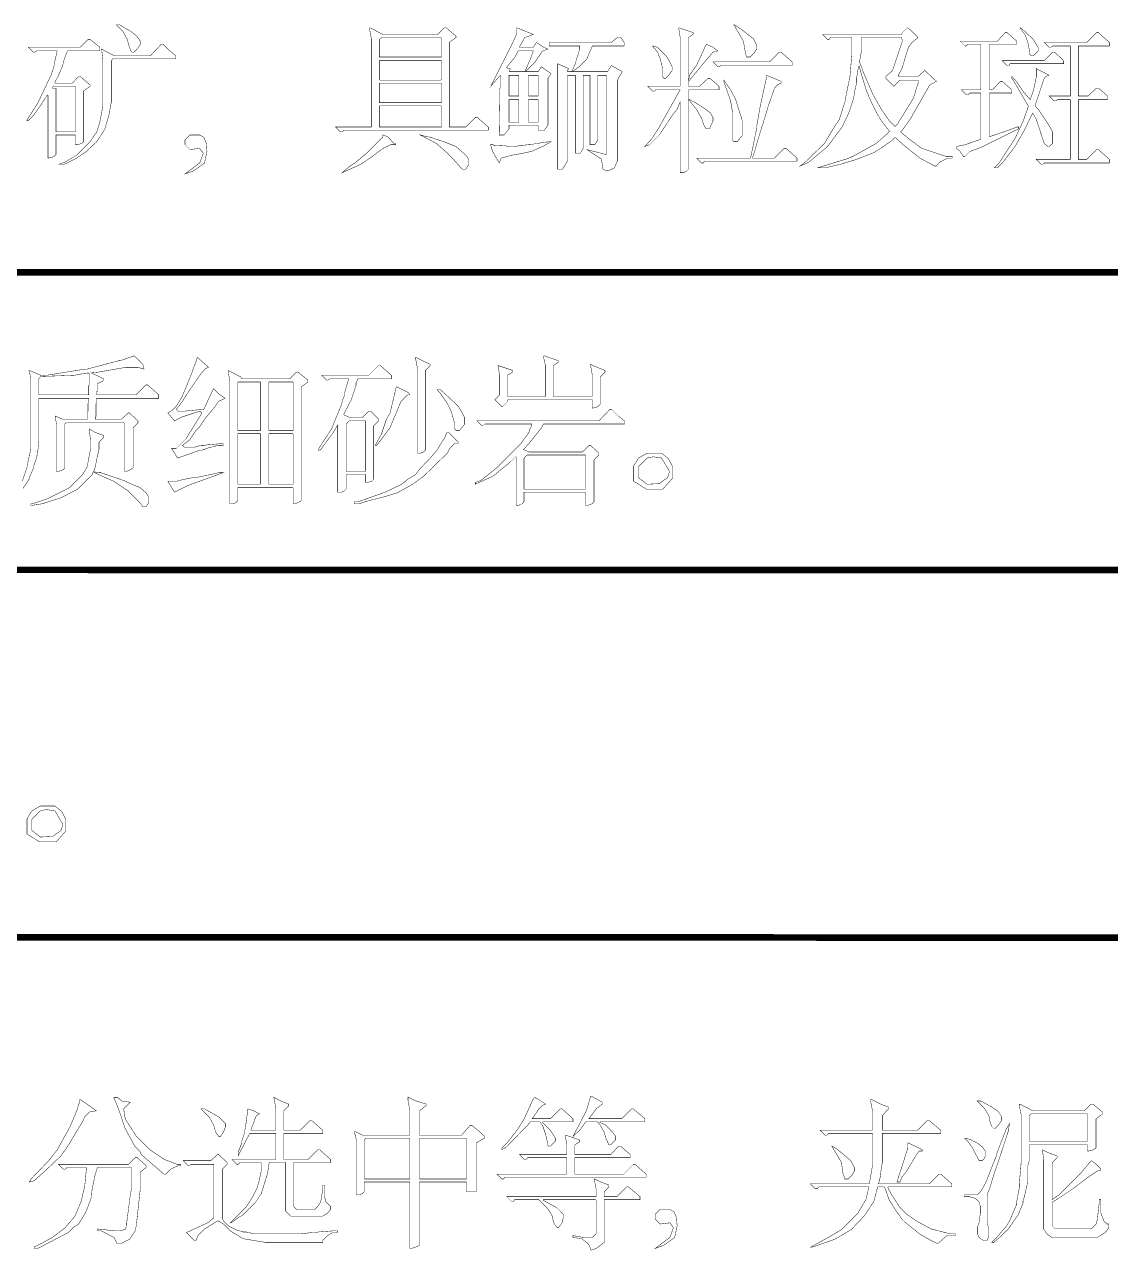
# Model space of a CAD drawing. Extents: x 94 to 452, y -72 to 1042.
# Drawn here: x 269.59 to 294.07, y 514.84 to 542.47 of the extents above; entities that cross this region are included whole.
import ezdxf

# ---------------------------------------------------------------- set-up
doc = ezdxf.new("R2010")
doc.units = 0
doc.header["$MEASUREMENT"] = 0
doc.layers.add('TREE_LAYER', color=7, linetype='Continuous')

msp = doc.modelspace()

# ---------------------------------------------------------------- linework, layer by layer
at = {"layer": 'TREE_LAYER'}
for points, const_width, elevation in [([(271.726063, 542.464282), (271.657435, 542.464282), (271.808416, 542.313301), (271.904494, 542.13487), (271.94567, 541.98389), (271.986847, 541.874086), (272.014298, 541.846635), (272.055474, 541.846635), (272.137827, 541.928988), (272.206455, 542.025066), (272.192729, 542.107419), (272.110376, 542.217223), (271.986847, 542.313301), (271.726063, 542.464282), (271.726063, 542.464282)], 0.01, 33), ([(285.588808, 542.464282), (285.575082, 542.464282), (285.588808, 542.450556), (285.79469, 542.093693), (285.835867, 541.86036), (285.863318, 541.736831), (285.877043, 541.736831), (285.94567, 541.736831), (286.028023, 541.819184), (286.096651, 541.915262), (286.096651, 541.997615), (286.028023, 542.13487), (286.000572, 542.162321), (285.808416, 542.313301), (285.657435, 542.423105), (285.588808, 542.464282), (285.588808, 542.464282)], 0.01, 33), ([(271.067239, 542.13487), (271.026063, 542.13487), (270.847631, 541.956439), (269.680965, 541.956439), (269.790768, 541.846635), (269.818219, 541.846635), (269.859396, 541.874086), (270.326063, 541.874086), (270.326063, 541.874086), (270.257435, 541.572125), (270.257435, 541.544674), (270.188808, 541.325066), (270.12018, 541.187811), (269.886847, 540.693693), (269.639788, 540.30938), (269.639788, 540.30938), (269.680965, 540.30938), (269.790768, 540.419184), (269.955474, 540.652517), (270.106455, 540.88585), (270.12018, 540.872125), (270.12018, 539.458399), (270.202533, 539.472125), (270.257435, 539.499576), (270.298612, 539.540752), (270.298612, 539.966242), (270.298612, 539.979968), (270.737827, 539.979968), (270.737827, 539.966242), (270.737827, 539.76036), (270.779004, 539.76036), (270.875082, 539.787811), (270.916259, 539.828988), (270.916259, 540.968203), (271.053514, 541.064282), (271.067239, 541.078007), (271.067239, 541.105458), (270.847631, 541.297615), (270.806455, 541.297615), (270.6692, 541.146635), (270.284886, 541.146635), (270.271161, 541.16036), (270.298612, 541.215262), (270.339788, 541.28389), (270.449592, 541.544674), (270.490768, 541.70938), (270.559396, 541.874086), (271.286847, 541.874086), (271.286847, 541.956439), (271.067239, 542.13487), (271.067239, 542.13487)], 0.01, 33), ([(277.380965, 542.395654), (277.367239, 542.395654), (277.367239, 542.368203), (277.408416, 542.148595), (277.408416, 540.158399), (277.408416, 540.158399), (276.598612, 540.158399), (276.708416, 540.048595), (276.749592, 540.048595), (276.790768, 540.089772), (280.04371, 540.089772), (280.04371, 540.158399), (279.796651, 540.378007), (279.755474, 540.378007), (279.535867, 540.158399), (279.165278, 540.158399), (279.165278, 540.158399), (279.165278, 542.066242), (279.316259, 542.176046), (279.316259, 542.203497), (279.288808, 542.230948), (279.096651, 542.395654), (279.055474, 542.395654), (278.904494, 542.244674), (277.6692, 542.244674), (277.380965, 542.395654), (277.380965, 542.395654)], 0.01, 33), ([(277.628023, 542.162321), (277.628023, 542.176046), (278.973121, 542.176046), (278.986847, 542.162321), (278.986847, 541.736831), (278.973121, 541.736831), (277.600572, 541.736831), (277.586847, 541.736831), (277.586847, 542.13487), (277.628023, 542.162321), (277.628023, 542.162321)], 0.01, 33), ([(280.688808, 542.395654), (280.688808, 542.395654), (280.688808, 542.272125), (280.592729, 542.052517), (280.098612, 541.078007), (280.098612, 541.078007), (280.318219, 541.325066), (280.318219, 541.325066), (280.318219, 541.228988), (280.318219, 541.228988), (280.318219, 541.036831), (280.304494, 541.036831), (280.304494, 540.844674), (280.304494, 540.844674), (280.290768, 539.979968), (280.400572, 539.979968), (280.510376, 540.117223), (280.510376, 540.18585), (280.510376, 540.199576), (281.155474, 540.199576), (281.1692, 540.18585), (281.1692, 540.089772), (281.306455, 540.089772), (281.388808, 540.199576), (281.388808, 541.256439), (281.457435, 541.366242), (281.237827, 541.517223), (281.1692, 541.407419), (280.880965, 541.407419), (280.880965, 541.407419), (281.100572, 541.627027), (281.265278, 541.874086), (281.388808, 541.915262), (281.292729, 541.956439), (281.128023, 542.066242), (281.059396, 541.956439), (280.757435, 541.956439), (280.74371, 541.956439), (280.771161, 542.011341), (280.867239, 542.176046), (281.059396, 542.244674), (280.688808, 542.395654), (280.688808, 542.395654)], 0.01, 33), ([(283.035867, 542.176046), (282.953514, 542.176046), (282.816259, 542.066242), (281.416259, 542.066242), (281.416259, 541.98389), (282.102533, 541.98389), (282.102533, 541.98389), (282.102533, 541.901537), (282.075082, 541.832909), (282.075082, 541.805458), (282.033906, 541.695654), (282.006455, 541.58585), (281.924102, 541.407419), (281.828023, 541.407419), (281.828023, 541.407419), (281.828023, 541.43487), (281.855474, 541.476046), (281.608416, 541.58585), (281.608416, 539.211341), (281.718219, 539.211341), (281.828023, 539.389772), (281.828023, 541.325066), (281.828023, 541.325066), (282.006455, 541.325066), (282.006455, 541.325066), (282.006455, 539.568203), (282.116259, 539.568203), (282.184886, 539.678007), (282.184886, 541.325066), (282.198612, 541.325066), (282.335867, 541.325066), (282.335867, 541.325066), (282.335867, 539.76036), (282.44567, 539.76036), (282.514298, 539.870164), (282.514298, 541.325066), (282.528023, 541.325066), (282.692729, 541.325066), (282.706455, 541.325066), (282.706455, 539.540752), (282.692729, 539.540752), (282.267239, 539.650556), (282.596651, 539.430948), (282.624102, 539.225066), (282.624102, 539.211341), (282.637827, 539.197615), (282.747631, 539.170164), (282.884886, 539.238791), (282.953514, 539.389772), (282.953514, 541.215262), (283.063318, 541.407419), (282.816259, 541.544674), (282.733906, 541.407419), (281.951553, 541.407419), (281.937827, 541.407419), (282.075082, 541.503497), (282.267239, 541.695654), (282.390768, 541.98389), (283.104494, 541.98389), (283.104494, 542.066242), (283.035867, 542.176046), (283.035867, 542.176046)], 0.01, 33), ([(284.339788, 542.395654), (284.339788, 542.395654), (284.339788, 542.368203), (284.367239, 542.189772), (284.367239, 541.078007), (284.367239, 541.078007), (283.639788, 541.078007), (283.749592, 540.968203), (283.790768, 540.968203), (283.818219, 540.995654), (284.367239, 540.995654), (284.367239, 540.995654), (283.859396, 540.089772), (283.708416, 539.870164), (283.571161, 539.719184), (283.680965, 539.76036), (283.900572, 539.979968), (284.188808, 540.419184), (284.298612, 540.556439), (284.367239, 540.721144), (284.367239, 540.721144), (284.367239, 539.128988), (284.449592, 539.128988), (284.518219, 539.170164), (284.559396, 539.211341), (284.559396, 540.776046), (284.559396, 540.776046), (284.573121, 540.762321), (284.737827, 540.556439), (284.847631, 540.364282), (284.916259, 540.172125), (284.957435, 540.117223), (285.026063, 540.117223), (285.108416, 540.295654), (285.108416, 540.378007), (285.067239, 540.446635), (285.053514, 540.474086), (284.888808, 540.597615), (284.710376, 540.707419), (284.559396, 540.789772), (284.559396, 540.995654), (284.559396, 540.995654), (285.24567, 540.995654), (285.24567, 541.078007), (285.039788, 541.256439), (284.998612, 541.256439), (284.806455, 541.078007), (284.559396, 541.078007), (284.559396, 541.078007), (284.559396, 541.187811), (284.888808, 541.58585), (285.108416, 541.846635), (285.218219, 541.874086), (285.108416, 541.956439), (284.957435, 542.025066), (284.737827, 541.544674), (284.586847, 541.338791), (284.559396, 541.215262), (284.559396, 541.215262), (284.559396, 542.176046), (284.655474, 542.244674), (284.6692, 542.28585), (284.339788, 542.395654), (284.339788, 542.395654)], 0.01, 33), ([(289.486847, 542.395654), (289.377043, 542.28585), (289.363318, 542.244674), (287.579004, 542.244674), (287.688808, 542.13487), (287.729984, 542.13487), (287.757435, 542.176046), (288.237827, 542.176046), (288.237827, 542.162321), (288.237827, 541.778007), (288.196651, 541.297615), (288.086847, 540.762321), (288.086847, 540.73487), (287.949592, 540.30938), (287.867239, 540.199576), (287.62018, 539.787811), (287.167239, 539.348595), (287.071161, 539.279968), (287.235867, 539.348595), (287.263318, 539.362321), (287.675082, 539.705458), (287.702533, 539.732909), (288.018219, 540.158399), (288.1692, 540.474086), (288.279004, 540.803497), (288.306455, 540.981929), (288.347631, 541.16036), (288.347631, 541.270164), (288.388808, 541.517223), (288.402533, 541.530948), (288.457435, 541.338791), (288.567239, 540.981929), (288.677043, 540.721144), (288.800572, 540.474086), (288.896651, 540.30938), (289.088808, 540.062321), (289.02018, 539.993693), (288.786847, 539.787811), (288.292729, 539.513301), (288.100572, 539.430948), (288.04567, 539.417223), (287.510376, 539.252517), (287.4692, 539.238791), (287.633906, 539.238791), (287.990768, 539.321144), (288.347631, 539.430948), (288.731945, 539.581929), (288.910376, 539.691733), (289.14371, 539.856439), (289.212337, 539.925066), (289.44567, 539.719184), (289.775082, 539.458399), (290.104494, 539.279968), (290.14567, 539.279968), (290.214298, 539.362321), (290.392729, 539.458399), (290.502533, 539.458399), (290.502533, 539.499576), (290.351553, 539.499576), (289.816259, 539.678007), (289.555474, 539.870164), (289.335867, 540.048595), (289.377043, 540.089772), (289.555474, 540.336831), (289.99469, 541.105458), (290.14567, 541.187811), (289.884886, 541.43487), (289.733906, 541.297615), (289.308416, 541.297615), (289.29469, 541.297615), (289.29469, 541.338791), (289.377043, 541.503497), (289.514298, 541.956439), (289.596651, 542.066242), (289.733906, 542.176046), (289.555474, 542.354478), (289.486847, 542.395654), (289.486847, 542.395654)], 0.01, 33), ([(288.457435, 542.162321), (288.457435, 542.176046), (289.363318, 542.176046), (289.377043, 542.093693), (289.157435, 541.43487), (289.006455, 541.297615), (289.006455, 541.256439), (289.184886, 541.078007), (289.29469, 541.187811), (289.308416, 541.215262), (289.733906, 541.215262), (289.733906, 541.215262), (289.733906, 541.146635), (289.624102, 540.803497), (289.404494, 540.446635), (289.267239, 540.227027), (289.212337, 540.172125), (289.075082, 540.30938), (288.896651, 540.570164), (288.704494, 540.913301), (288.498612, 541.393693), (288.416259, 541.613301), (288.416259, 541.654478), (288.457435, 541.887811), (288.457435, 542.162321), (288.457435, 542.162321)], 0.01, 33), ([(291.737827, 542.28585), (291.696651, 542.28585), (291.518219, 542.093693), (290.680965, 542.093693), (290.790768, 541.98389), (290.818219, 541.98389), (290.859396, 542.025066), (291.147631, 542.025066), (291.147631, 542.025066), (291.147631, 541.00938), (291.147631, 540.995654), (290.708416, 540.995654), (290.818219, 540.88585), (290.859396, 540.88585), (290.900572, 540.927027), (291.147631, 540.927027), (291.147631, 540.927027), (291.147631, 539.88389), (290.790768, 539.76036), (290.598612, 539.719184), (290.598612, 539.678007), (290.680965, 539.60938), (290.749592, 539.499576), (290.790768, 539.499576), (290.900572, 539.60938), (291.133906, 539.691733), (291.998612, 540.117223), (291.998612, 540.158399), (291.957435, 540.158399), (291.779004, 540.089772), (291.339788, 539.938791), (291.339788, 539.938791), (291.339788, 540.927027), (291.339788, 540.927027), (291.847631, 540.927027), (291.847631, 540.995654), (291.628023, 541.187811), (291.586847, 541.187811), (291.408416, 540.995654), (291.339788, 541.00938), (291.339788, 542.025066), (291.339788, 542.025066), (291.957435, 542.025066), (291.957435, 542.093693), (291.737827, 542.28585), (291.737827, 542.28585)], 0.01, 33), ([(292.039788, 542.395654), (292.026063, 542.395654), (292.149592, 542.230948), (292.218219, 542.025066), (292.24567, 541.846635), (292.24567, 541.805458), (292.286847, 541.764282), (292.328023, 541.764282), (292.437827, 541.874086), (292.437827, 541.956439), (292.328023, 542.13487), (292.09469, 542.354478), (292.039788, 542.395654), (292.039788, 542.395654)], 0.01, 33), ([(293.796651, 542.28585), (293.755474, 542.28585), (293.535867, 542.066242), (292.575082, 542.066242), (292.684886, 541.956439), (292.726063, 541.956439), (292.767239, 541.98389), (293.165278, 541.98389), (293.165278, 541.98389), (293.165278, 540.858399), (293.165278, 540.858399), (292.684886, 540.858399), (292.79469, 540.748595), (292.835867, 540.748595), (292.877043, 540.776046), (293.165278, 540.776046), (293.165278, 540.776046), (293.165278, 539.430948), (293.165278, 539.430948), (292.396651, 539.430948), (292.506455, 539.321144), (292.547631, 539.321144), (292.575082, 539.348595), (294.04371, 539.348595), (294.04371, 539.430948), (293.796651, 539.650556), (293.755474, 539.650556), (293.535867, 539.430948), (293.357435, 539.430948), (293.34371, 539.430948), (293.34371, 540.776046), (293.357435, 540.776046), (294.002533, 540.776046), (294.002533, 540.858399), (293.796651, 541.036831), (293.755474, 541.036831), (293.563318, 540.858399), (293.357435, 540.858399), (293.34371, 540.858399), (293.34371, 541.98389), (293.357435, 541.98389), (294.04371, 541.98389), (294.04371, 542.066242), (293.796651, 542.28585), (293.796651, 542.28585)], 0.01, 33), ([(272.714298, 542.025066), (272.673121, 542.025066), (272.426063, 541.764282), (271.616259, 541.764282), (271.328023, 541.915262), (271.355474, 541.668203), (271.355474, 540.625066), (271.300572, 540.350556), (271.286847, 540.268203), (271.218219, 540.048595), (271.067239, 539.828988), (270.765278, 539.527027), (270.490768, 539.362321), (270.367239, 539.321144), (270.490768, 539.321144), (270.765278, 539.458399), (270.984886, 539.60938), (271.218219, 539.828988), (271.396651, 540.103497), (271.506455, 540.474086), (271.52018, 540.597615), (271.547631, 540.721144), (271.547631, 541.654478), (271.575082, 541.695654), (273.002533, 541.695654), (273.002533, 541.764282), (272.865278, 541.874086), (272.714298, 542.025066), (272.714298, 542.025066)], 0.01, 33), ([(280.716259, 541.874086), (280.716259, 541.874086), (281.04567, 541.874086), (281.059396, 541.874086), (280.977043, 541.654478), (280.880965, 541.43487), (280.867239, 541.407419), (280.524102, 541.407419), (280.524102, 541.407419), (280.537827, 541.476046), (280.4692, 541.489772), (280.455474, 541.503497), (280.647631, 541.736831), (280.716259, 541.874086), (280.716259, 541.874086)], 0.01, 33), ([(283.763318, 541.98389), (283.749592, 541.98389), (283.859396, 541.846635), (283.928023, 541.668203), (283.9692, 541.489772), (283.9692, 541.297615), (284.010376, 541.256439), (284.037827, 541.256439), (284.12018, 541.338791), (284.188808, 541.43487), (284.188808, 541.517223), (284.12018, 541.654478), (284.051553, 541.764282), (283.859396, 541.956439), (283.763318, 541.98389), (283.763318, 541.98389)], 0.01, 33), ([(277.586847, 541.654478), (277.600572, 541.654478), (278.973121, 541.654478), (278.986847, 541.654478), (278.986847, 541.228988), (278.973121, 541.215262), (277.600572, 541.215262), (277.586847, 541.228988), (277.586847, 541.654478), (277.586847, 541.654478)], 0.01, 33), ([(286.64567, 541.846635), (286.604494, 541.846635), (286.384886, 541.627027), (285.108416, 541.627027), (285.218219, 541.517223), (285.24567, 541.517223), (285.286847, 541.544674), (286.892729, 541.544674), (286.892729, 541.627027), (286.64567, 541.846635), (286.64567, 541.846635)], 0.01, 33), ([(292.808416, 541.846635), (292.767239, 541.846635), (292.575082, 541.654478), (291.628023, 541.654478), (291.737827, 541.544674), (291.779004, 541.544674), (291.806455, 541.58585), (293.014298, 541.58585), (293.014298, 541.654478), (292.808416, 541.846635), (292.808416, 541.846635)], 0.01, 33), ([(280.510376, 541.325066), (280.510376, 541.325066), (280.716259, 541.325066), (280.729984, 541.325066), (280.729984, 540.858399), (280.716259, 540.858399), (280.510376, 540.858399), (280.510376, 540.858399), (280.510376, 541.325066), (280.510376, 541.325066)], 0.01, 33), ([(280.949592, 541.325066), (280.949592, 541.325066), (281.155474, 541.325066), (281.1692, 541.325066), (281.1692, 540.858399), (281.155474, 540.858399), (280.949592, 540.858399), (280.949592, 540.858399), (280.949592, 541.325066), (280.949592, 541.325066)], 0.01, 33), ([(286.316259, 541.325066), (286.316259, 541.325066), (286.316259, 541.28389), (286.165278, 540.58389), (286.137827, 540.419184), (286.096651, 540.18585), (286.096651, 540.144674), (285.959396, 539.472125), (285.94567, 539.458399), (284.737827, 539.458399), (284.847631, 539.348595), (284.888808, 539.348595), (284.916259, 539.389772), (287.002533, 539.389772), (287.002533, 539.458399), (286.755474, 539.678007), (286.714298, 539.678007), (286.49469, 539.458399), (286.000572, 539.458399), (286.000572, 539.472125), (286.055474, 539.636831), (286.137827, 539.925066), (286.34371, 540.58389), (286.34371, 540.597615), (286.49469, 541.036831), (286.577043, 541.119184), (286.64567, 541.146635), (286.64567, 541.187811), (286.316259, 541.325066), (286.316259, 541.325066)], 0.01, 33), ([(292.396651, 541.476046), (292.396651, 541.476046), (292.396651, 541.28389), (292.341749, 541.023105), (292.286847, 540.844674), (292.259396, 540.776046), (292.09469, 540.968203), (291.957435, 541.174086), (291.847631, 541.297615), (291.847631, 541.256439), (291.861357, 541.242713), (292.204494, 540.652517), (292.218219, 540.625066), (292.108416, 540.30938), (292.039788, 540.158399), (291.916259, 539.897615), (291.559396, 539.348595), (291.449592, 539.238791), (291.518219, 539.238791), (291.641749, 539.362321), (291.779004, 539.540752), (291.916259, 539.719184), (292.122141, 540.076046), (292.314298, 540.474086), (292.396651, 540.336831), (292.575082, 539.787811), (292.657435, 539.719184), (292.684886, 539.719184), (292.767239, 539.787811), (292.767239, 540.048595), (292.671161, 540.213301), (292.451553, 540.542713), (292.3692, 540.638791), (292.575082, 541.256439), (292.616259, 541.297615), (292.684886, 541.325066), (292.396651, 541.476046), (292.396651, 541.476046)], 0.01, 33), ([(270.229984, 541.064282), (270.24371, 541.078007), (270.737827, 541.078007), (270.737827, 541.064282), (270.737827, 540.048595), (270.737827, 540.048595), (270.298612, 540.048595), (270.298612, 540.048595), (270.298612, 541.036831), (270.216259, 541.036831), (270.216259, 541.036831), (270.229984, 541.064282), (270.229984, 541.064282)], 0.01, 33), ([(277.586847, 541.146635), (277.600572, 541.146635), (278.973121, 541.146635), (278.986847, 541.146635), (278.986847, 540.707419), (278.973121, 540.707419), (277.600572, 540.707419), (277.586847, 540.707419), (277.586847, 541.146635), (277.586847, 541.146635)], 0.01, 33), ([(285.355474, 541.215262), (285.355474, 541.174086), (285.506455, 540.748595), (285.547631, 540.501537), (285.547631, 539.870164), (285.575082, 539.828988), (285.657435, 539.828988), (285.767239, 539.966242), (285.767239, 540.30938), (285.616259, 540.789772), (285.506455, 540.995654), (285.355474, 541.215262), (285.355474, 541.215262)], 0.01, 33), ([(280.510376, 540.776046), (280.510376, 540.776046), (280.716259, 540.776046), (280.729984, 540.776046), (280.729984, 540.268203), (280.716259, 540.268203), (280.510376, 540.268203), (280.510376, 540.268203), (280.510376, 540.776046), (280.510376, 540.776046)], 0.01, 33), ([(280.949592, 540.776046), (280.949592, 540.776046), (281.155474, 540.776046), (281.1692, 540.776046), (281.1692, 540.268203), (281.155474, 540.268203), (280.949592, 540.268203), (280.949592, 540.268203), (280.949592, 540.776046), (280.949592, 540.776046)], 0.01, 33), ([(277.586847, 540.625066), (277.600572, 540.638791), (278.973121, 540.638791), (278.986847, 540.625066), (278.986847, 540.158399), (278.973121, 540.158399), (277.600572, 540.158399), (277.586847, 540.158399), (277.586847, 540.625066), (277.586847, 540.625066)], 0.01, 33), ([(273.537827, 539.979968), (273.318219, 539.979968), (273.208416, 539.870164), (273.208416, 539.76036), (273.318219, 539.650556), (273.537827, 539.678007), (273.62018, 539.568203), (273.537827, 539.348595), (273.208416, 539.101537), (273.400572, 539.170164), (273.647631, 539.348595), (273.702533, 539.60938), (273.688808, 539.787811), (273.633906, 539.925066), (273.537827, 539.979968), (273.537827, 539.979968)], 0.01, 33), ([(277.6692, 539.979968), (277.6692, 539.979968), (277.6692, 539.938791), (277.284886, 539.554478), (277.037827, 539.348595), (276.928023, 539.279968), (276.749592, 539.128988), (277.175082, 539.321144), (277.435867, 539.499576), (277.6692, 539.678007), (277.847631, 539.76036), (277.957435, 539.76036), (277.957435, 539.787811), (277.916259, 539.787811), (277.779004, 539.938791), (277.6692, 539.979968), (277.6692, 539.979968)], 0.01, 33), ([(278.52018, 539.979968), (278.506455, 539.979968), (278.877043, 539.787811), (279.124102, 539.568203), (279.247631, 539.444674), (279.453514, 539.211341), (279.535867, 539.211341), (279.535867, 539.211341), (279.604494, 539.307419), (279.604494, 539.430948), (279.535867, 539.527027), (279.316259, 539.719184), (279.041749, 539.828988), (278.698612, 539.938791), (278.657435, 539.938791), (278.52018, 539.979968), (278.52018, 539.979968)], 0.01, 33), ([(281.457435, 539.828988), (281.292729, 539.815262), (281.155474, 539.787811), (281.128023, 539.787811), (280.990768, 539.76036), (280.949592, 539.76036), (280.812337, 539.746635), (280.784886, 539.746635), (280.647631, 539.719184), (280.565278, 539.719184), (280.565278, 539.719184), (280.510376, 539.719184), (280.441749, 539.732909), (280.167239, 539.746635), (280.153514, 539.76036), (280.098612, 539.76036), (280.098612, 539.746635), (280.139788, 539.60938), (280.290768, 539.348595), (280.331945, 539.458399), (280.647631, 539.540752), (280.661357, 539.540752), (280.757435, 539.554478), (281.018219, 539.60938), (281.292729, 539.732909), (281.457435, 539.828988), (281.457435, 539.828988)], 0.01, 33), ([(221.22612, 536.879451), (399.22612, 536.892986)], 0.15, 178.000001), ([(272.065038, 535.003483), (271.749352, 534.893679), (271.721901, 534.893679), (270.99445, 534.701522), (270.953274, 534.701522), (270.088568, 534.564267), (270.01994, 534.564267), (270.01994, 534.550542), (269.951313, 534.550542), (269.951313, 534.564267), (269.923862, 534.577993), (269.690529, 534.674071), (269.731705, 534.49564), (269.731705, 532.903483), (269.649352, 532.532894), (269.649352, 532.505444), (269.539548, 532.176032)], 0.01, 34), ([(269.553274, 532.011326), (269.690529, 532.217208), (269.704254, 532.27211), (269.800333, 532.491718), (269.800333, 532.532894), (269.86896, 532.725051), (269.882685, 532.889757), (269.896411, 532.889757), (269.896411, 532.930934), (269.910136, 533.054463), (269.910136, 534.042698), (269.910136, 534.042698), (271.021901, 534.042698), (271.035627, 534.042698), (271.021901, 533.932894), (271.021901, 533.932894), (271.021901, 533.836816), (271.021901, 533.836816), (271.021901, 533.754463), (271.008176, 533.754463), (271.008176, 533.658385), (271.008176, 533.658385), (271.008176, 533.576032), (271.008176, 533.576032), (270.445431, 533.576032), (270.280725, 533.644659), (270.308176, 533.466228), (270.308176, 532.39564), (270.404254, 532.409365), (270.459156, 532.436816), (270.500333, 532.477993), (270.500333, 533.466228), (270.527784, 533.493679), (271.845431, 533.493679), (271.845431, 533.493679), (271.845431, 532.39564), (271.886607, 532.39564), (271.982685, 532.436816), (272.037587, 532.477993), (272.037587, 533.383875), (272.147391, 533.493679), (272.147391, 533.534855), (271.955234, 533.713287), (271.927784, 533.713287), (271.776803, 533.576032), (271.200333, 533.576032), (271.186607, 533.576032), (271.186607, 533.617208), (271.200333, 533.630934), (271.200333, 533.727012), (271.200333, 533.727012), (271.200333, 533.823091), (271.200333, 533.823091), (271.200333, 533.919169), (271.214058, 533.932894), (271.214058, 534.042698), (271.214058, 534.042698), (272.614058, 534.042698), (272.614058, 534.125051), (272.366999, 534.344659), (272.325823, 534.344659), (272.106215, 534.125051), (271.227784, 534.125051), (271.214058, 534.125051), (271.214058, 534.193679), (271.227784, 534.193679), (271.227784, 534.37211), (271.365038, 534.440738), (271.378764, 534.454463), (271.378764, 534.481914), (271.090529, 534.619169), (271.11798, 534.619169), (271.241509, 534.632894), (271.872882, 534.742698), (272.147391, 534.742698), (272.284646, 534.701522), (272.257195, 534.811326), (272.065038, 535.003483), (272.065038, 535.003483)], 0.01, 34), ([(273.492489, 534.962306), (273.478764, 534.948581), (273.437587, 534.811326), (273.423862, 534.7976), (273.36896, 534.64662), (273.36896, 534.632894), (273.149352, 534.0976), (273.012097, 533.864267), (272.929744, 533.781914), (272.81994, 533.713287), (272.970921, 533.534855), (273.121901, 533.617208), (273.410136, 533.713287), (273.547391, 533.754463), (273.588568, 533.713287), (273.36896, 533.356424), (273.231705, 533.136816), (273.012097, 532.917208), (272.902293, 532.917208), (273.039548, 532.6976), (273.547391, 532.876032), (273.588568, 532.876032), (273.670921, 532.903483), (273.698372, 532.917208), (273.959156, 532.985836), (274.06896, 532.985836), (274.06896, 533.027012), (273.753274, 532.999561), (273.753274, 532.999561), (273.64347, 532.985836), (273.64347, 532.985836), (273.574842, 532.985836), (273.423862, 532.944659), (273.190529, 532.944659), (273.149352, 532.985836), (273.314058, 533.109365), (273.451313, 533.315247), (273.533666, 533.3976), (273.670921, 533.603483), (273.890529, 533.864267), (273.959156, 533.974071), (274.110136, 534.042698), (273.959156, 534.152502), (273.849352, 534.262306), (273.629744, 533.79564), (273.314058, 533.768189), (273.314058, 533.768189), (273.204254, 533.754463), (273.204254, 533.754463), (273.039548, 533.754463), (273.012097, 533.79564), (273.149352, 533.974071), (273.259156, 534.152502), (273.561117, 534.591718), (273.670921, 534.715247), (273.739548, 534.742698), (273.492489, 534.962306), (273.492489, 534.962306)], 0.01, 34), ([(278.41994, 534.962306), (278.406215, 534.962306), (278.406215, 534.934855), (278.447391, 534.715247), (278.447391, 532.807404), (278.516019, 532.807404), (278.584646, 532.834855), (278.625823, 532.876032), (278.625823, 534.674071), (278.735627, 534.783875), (278.735627, 534.811326), (278.557195, 534.893679), (278.41994, 534.962306), (278.41994, 534.962306)], 0.01, 34), ([(281.302293, 535.003483), (281.288568, 535.003483), (281.288568, 534.976032), (281.329744, 534.7976), (281.329744, 534.083875), (281.316019, 534.083875), (280.492489, 534.083875), (280.478764, 534.083875), (280.478764, 534.564267), (280.588568, 534.632894), (280.588568, 534.632894), (280.588568, 534.674071), (280.259156, 534.783875), (280.300333, 534.577993), (280.300333, 534.125051), (280.190529, 534.015247), (280.341509, 533.864267), (280.36896, 533.864267), (280.478764, 533.974071), (280.478764, 534.001522), (280.492489, 534.015247), (282.386607, 534.015247), (282.386607, 534.001522), (282.386607, 533.823091), (282.46896, 533.836816), (282.523862, 533.864267), (282.565038, 533.905444), (282.565038, 534.523091), (282.674842, 534.632894), (282.674842, 534.674071), (282.496411, 534.742698), (282.345431, 534.811326), (282.386607, 534.577993), (282.386607, 534.083875), (282.386607, 534.083875), (281.508176, 534.083875), (281.508176, 534.083875), (281.508176, 534.783875), (281.61798, 534.852502), (281.61798, 534.852502), (281.61798, 534.893679), (281.302293, 535.003483), (281.302293, 535.003483)], 0.01, 34), ([(274.178764, 534.674071), (274.178764, 534.674071), (274.178764, 534.64662), (274.21994, 534.427012), (274.21994, 531.668189), (274.302293, 531.668189), (274.357195, 531.69564), (274.398372, 531.736816), (274.398372, 532.025051), (274.398372, 532.038777), (275.633666, 532.038777), (275.647391, 532.025051), (275.647391, 531.668189), (275.688568, 531.668189), (275.784646, 531.709365), (275.825823, 531.736816), (275.825823, 534.303483), (275.963078, 534.399561), (275.976803, 534.413287), (275.976803, 534.454463), (275.757195, 534.632894), (275.716019, 534.632894), (275.565038, 534.481914), (274.480725, 534.481914), (274.466999, 534.523091), (274.178764, 534.674071), (274.178764, 534.674071)], 0.01, 34), ([(277.610136, 534.783875), (277.56896, 534.783875), (277.349352, 534.564267), (276.292489, 534.564267), (276.402293, 534.454463), (276.429744, 534.454463), (276.470921, 534.481914), (276.896411, 534.481914), (276.896411, 534.481914), (276.800333, 534.152502), (276.800333, 534.111326), (276.759156, 534.001522), (276.731705, 533.891718), (276.621901, 533.630934), (276.512097, 533.356424), (276.251313, 532.958385), (276.210136, 532.876032), (276.210136, 532.876032), (276.251313, 532.876032), (276.265038, 532.889757), (276.539548, 533.260345), (276.649352, 533.438777), (276.649352, 533.438777), (276.649352, 531.928973), (276.745431, 531.928973), (276.800333, 531.956424), (276.841509, 531.9976), (276.841509, 532.327012), (276.841509, 532.327012), (277.266999, 532.327012), (277.280725, 532.327012), (277.280725, 532.148581), (277.321901, 532.148581), (277.41798, 532.176032), (277.459156, 532.217208), (277.459156, 533.425051), (277.56896, 533.534855), (277.56896, 533.576032), (277.390529, 533.754463), (277.349352, 533.754463), (277.198372, 533.603483), (276.937587, 533.603483), (276.786607, 533.67211), (276.786607, 533.685836), (276.951313, 534.001522), (277.061117, 534.330934), (277.061117, 534.385836), (277.102293, 534.481914), (277.857195, 534.481914), (277.857195, 534.564267), (277.610136, 534.783875), (277.610136, 534.783875)], 0.01, 34), ([(271.021901, 534.605444), (271.021901, 534.619169), (271.049352, 534.605444), (271.049352, 534.330934), (271.035627, 534.330934), (271.035627, 534.234855), (271.035627, 534.22113), (271.035627, 534.125051), (271.021901, 534.125051), (269.910136, 534.125051), (269.910136, 534.125051), (269.910136, 534.481914), (269.951313, 534.536816), (270.71994, 534.564267), (270.857195, 534.591718), (271.021901, 534.605444), (271.021901, 534.605444)], 0.01, 34), ([(274.398372, 534.413287), (274.398372, 534.413287), (274.906215, 534.413287), (274.906215, 534.413287), (274.906215, 533.315247), (274.906215, 533.315247), (274.398372, 533.315247), (274.398372, 533.315247), (274.398372, 534.413287), (274.398372, 534.413287)], 0.01, 34), ([(275.098372, 534.413287), (275.098372, 534.413287), (275.633666, 534.413287), (275.647391, 534.413287), (275.647391, 533.315247), (275.633666, 533.315247), (275.098372, 533.315247), (275.098372, 533.315247), (275.098372, 534.413287), (275.098372, 534.413287)], 0.01, 34), ([(277.980725, 534.303483), (277.966999, 534.289757), (277.829744, 533.713287), (277.747391, 533.576032), (277.637587, 533.24662), (277.541509, 533.068189), (277.500333, 532.985836), (277.527784, 532.985836), (277.541509, 532.999561), (277.829744, 533.383875), (278.076803, 533.974071), (278.227784, 534.125051), (278.26896, 534.125051), (278.255234, 534.166228), (277.980725, 534.303483), (277.980725, 534.303483)], 0.01, 34), ([(278.96896, 534.234855), (278.886607, 534.234855), (278.96896, 534.152502), (279.133666, 533.905444), (279.147391, 533.877993), (279.216019, 533.727012), (279.284646, 533.479953), (279.284646, 533.356424), (279.325823, 533.315247), (279.39445, 533.315247), (279.504254, 533.452502), (279.504254, 533.617208), (279.435627, 533.754463), (279.366999, 533.864267), (279.11994, 534.0976), (278.96896, 534.234855), (278.96896, 534.234855)], 0.01, 34), ([(282.825823, 533.79564), (282.784646, 533.79564), (282.537587, 533.534855), (279.792489, 533.534855), (279.902293, 533.425051), (279.929744, 533.425051), (279.970921, 533.466228), (281.027784, 533.466228), (281.027784, 533.452502), (280.972882, 533.328973), (280.959156, 533.274071), (280.780725, 533.027012), (280.21798, 532.464267), (279.874842, 532.189757), (279.751313, 532.148581), (279.751313, 532.107404), (280.108176, 532.27211), (280.163078, 532.299561), (280.547391, 532.615247), (280.657195, 532.725051), (280.670921, 532.725051), (280.670921, 531.627012), (280.753274, 531.640738), (280.808176, 531.668189), (280.849352, 531.709365), (280.849352, 531.915247), (280.849352, 531.928973), (282.235627, 531.928973), (282.235627, 531.915247), (282.235627, 531.627012), (282.276803, 531.627012), (282.386607, 531.668189), (282.427784, 531.709365), (282.427784, 532.656424), (282.537587, 532.766228), (282.537587, 532.807404), (282.345431, 532.985836), (282.31798, 532.985836), (282.166999, 532.834855), (280.959156, 532.834855), (280.835627, 532.889757), (280.972882, 533.040738), (281.247391, 533.383875), (281.288568, 533.466228), (283.114058, 533.466228), (283.114058, 533.534855), (282.976803, 533.644659), (282.825823, 533.79564), (282.825823, 533.79564)], 0.01, 34), ([(271.049352, 533.356424), (271.049352, 533.356424), (271.049352, 533.328973), (271.076803, 533.109365), (271.076803, 532.903483), (271.008176, 532.532894), (271.008176, 532.505444), (270.898372, 532.327012), (270.596411, 532.025051), (270.102293, 531.777993), (269.772882, 531.668189), (269.731705, 531.668189), (269.731705, 531.627012), (269.992489, 531.668189), (270.41798, 531.805444), (270.788568, 531.9976), (271.11798, 532.327012), (271.131705, 532.381914), (271.145431, 532.381914), (271.255234, 532.327012), (271.598372, 532.176032), (271.927784, 531.956424), (272.188568, 531.69564), (272.257195, 531.599561), (272.325823, 531.599561), (272.39445, 531.69564), (272.39445, 531.819169), (272.325823, 531.915247), (272.188568, 532.038777), (272.133666, 532.052502), (271.859156, 532.176032), (271.831705, 532.189757), (271.310136, 532.368189), (271.282685, 532.368189), (271.186607, 532.381914), (271.145431, 532.39564), (271.186607, 532.505444), (271.227784, 532.725051), (271.26896, 532.889757), (271.26896, 533.054463), (271.378764, 533.164267), (271.378764, 533.205444), (271.186607, 533.274071), (271.049352, 533.356424), (271.049352, 533.356424)], 0.01, 34), ([(276.910136, 533.534855), (276.910136, 533.534855), (277.266999, 533.534855), (277.280725, 533.534855), (277.280725, 532.409365), (277.266999, 532.39564), (276.841509, 532.39564), (276.841509, 532.409365), (276.841509, 533.466228), (276.910136, 533.534855), (276.910136, 533.534855)], 0.01, 34), ([(274.398372, 533.232894), (274.398372, 533.24662), (274.906215, 533.24662), (274.906215, 533.232894), (274.906215, 532.107404), (274.906215, 532.107404), (274.398372, 532.107404), (274.398372, 532.107404), (274.398372, 533.232894), (274.398372, 533.232894)], 0.01, 34), ([(275.098372, 533.232894), (275.098372, 533.24662), (275.633666, 533.24662), (275.647391, 533.232894), (275.647391, 532.107404), (275.633666, 532.107404), (275.098372, 532.107404), (275.098372, 532.107404), (275.098372, 533.232894), (275.098372, 533.232894)], 0.01, 34), ([(279.147391, 533.274071), (279.106215, 533.274071), (279.065038, 533.164267), (278.886607, 532.876032), (278.735627, 532.6976), (278.474842, 532.423091), (278.406215, 532.327012), (278.227784, 532.217208), (278.090529, 532.107404), (277.71994, 531.928973), (277.102293, 531.709365), (277.01994, 531.709365), (277.01994, 531.668189), (277.129744, 531.668189), (277.349352, 531.736816), (277.678764, 531.819169), (277.99445, 531.915247), (278.337587, 532.107404), (278.584646, 532.285836), (279.11994, 532.807404), (279.174842, 532.917208), (279.284646, 533.027012), (279.366999, 533.027012), (279.366999, 533.054463), (279.147391, 533.274071), (279.147391, 533.274071)], 0.01, 34), ([(280.91798, 532.766228), (280.91798, 532.766228), (282.235627, 532.766228), (282.235627, 532.766228), (282.235627, 531.9976), (282.235627, 531.9976), (280.849352, 531.9976), (280.849352, 531.9976), (280.849352, 532.6976), (280.91798, 532.766228), (280.91798, 532.766228)], 0.01, 34), ([(283.951313, 532.807404), (283.621901, 532.807404), (283.429744, 532.6976), (283.31994, 532.519169), (283.31994, 532.176032), (283.608176, 531.9976), (283.978764, 531.9976), (284.198372, 532.244659), (284.198372, 532.505444), (284.102293, 532.683875), (283.951313, 532.807404), (283.951313, 532.807404)], 0.01, 34), ([(283.759156, 532.725051), (283.772882, 532.725051), (283.951313, 532.6976), (284.129744, 532.39564), (284.088568, 532.258385), (283.896411, 532.12113), (283.621901, 532.107404), (283.429744, 532.258385), (283.429744, 532.505444), (283.621901, 532.6976), (283.676803, 532.711326), (283.759156, 532.725051), (283.759156, 532.725051)], 0.01, 34), ([(274.06896, 532.368189), (273.972882, 532.368189), (273.533666, 532.27211), (273.314058, 532.244659), (273.259156, 532.230934), (273.176803, 532.217208), (273.025823, 532.176032), (272.81994, 532.176032), (272.970921, 531.928973), (273.272882, 532.079953), (274.06896, 532.368189), (274.06896, 532.368189)], 0.01, 34), ([(221.22612, 530.184954), (399.22612, 530.161419)], 0.15, 178.000002), ([(270.275878, 524.855552), (269.946467, 524.855552), (269.75431, 524.745748), (269.644506, 524.567317), (269.644506, 524.22418), (269.932741, 524.045748), (270.303329, 524.045748), (270.522937, 524.292807), (270.522937, 524.553591), (270.426859, 524.732023), (270.275878, 524.855552), (270.275878, 524.855552)], 0.01, 35), ([(270.083721, 524.773199), (270.097447, 524.773199), (270.275878, 524.745748), (270.45431, 524.443787), (270.413133, 524.306533), (270.220976, 524.169278), (269.946467, 524.155552), (269.75431, 524.306533), (269.75431, 524.553591), (269.946467, 524.745748), (270.001369, 524.759474), (270.083721, 524.773199), (270.083721, 524.773199)], 0.01, 35), ([(221.22612, 521.909476), (399.22612, 521.861332)], 0.15, 178.000007), ([(270.8362, 518.247188), (270.8362, 518.247188), (270.8362, 518.206012), (270.767573, 517.986404), (270.616592, 517.629541), (270.328357, 517.107973), (270.218553, 516.970718), (270.1362, 516.860914), (269.738161, 516.449149), (269.696985, 516.380522), (269.806788, 516.407973), (269.834239, 516.435424), (270.081298, 516.655032), (270.41071, 516.970718), (270.575416, 517.204051), (270.753847, 517.506012), (270.904828, 517.753071), (270.946004, 517.849149), (271.055808, 517.958953), (271.206788, 517.986404), (271.055808, 518.096208), (270.8362, 518.247188), (270.8362, 518.247188)], 0.01, 36), ([(271.687181, 518.288365), (271.604828, 518.288365), (271.604828, 518.274639), (271.714632, 518.013855), (271.851886, 517.60209), (272.071494, 517.190326), (272.195024, 517.066796), (272.222475, 516.998169), (272.730318, 516.558953), (272.771494, 516.558953), (272.881298, 516.668757), (272.908749, 516.682483), (273.05973, 516.75111), (273.100906, 516.75111), (273.100906, 516.778561), (273.032279, 516.778561), (272.744043, 516.888365), (272.414632, 517.107973), (272.112671, 517.409934), (271.865612, 517.794247), (271.851886, 517.849149), (271.824436, 518.027581), (271.975416, 518.178561), (271.783259, 518.206012), (271.687181, 518.288365), (271.687181, 518.288365)], 0.01, 36), ([(275.214632, 518.288365), (275.214632, 518.288365), (275.214632, 518.260914), (275.255808, 518.041306), (275.255808, 517.560914), (275.242083, 517.547188), (274.693063, 517.547188), (274.693063, 517.560914), (274.775416, 517.766796), (274.775416, 517.780522), (274.816592, 517.8766), (274.88522, 517.917777), (274.747965, 517.986404), (274.624436, 518.027581), (274.569534, 517.60209), (274.555808, 517.547188), (274.555808, 517.506012), (274.487181, 517.30013), (274.487181, 517.258953), (274.404828, 517.053071), (274.404828, 516.970718), (274.624436, 517.396208), (274.665612, 517.478561), (274.665612, 517.478561), (275.242083, 517.478561), (275.255808, 517.478561), (275.255808, 516.90209), (275.242083, 516.888365), (274.267573, 516.888365), (274.377377, 516.778561), (274.404828, 516.778561), (274.446004, 516.819737), (274.912671, 516.819737), (274.926396, 516.819737), (274.926396, 516.627581), (274.871494, 516.380522), (274.857769, 516.353071), (274.844043, 516.270718), (274.734239, 516.05111), (274.596985, 515.831502), (274.226396, 515.460914), (274.267573, 515.474639), (274.418553, 515.584443), (274.514632, 515.639345), (274.789141, 515.913855), (274.926396, 516.119737), (275.063651, 516.558953), (275.091102, 516.723659), (275.104828, 516.819737), (275.46169, 516.819737), (275.475416, 516.819737), (275.475416, 515.721698), (275.58522, 515.611894), (276.312671, 515.611894), (276.422475, 515.680522), (276.491102, 515.762875), (276.491102, 515.831502), (276.381298, 515.941306), (276.353847, 516.05111), (276.353847, 516.311894), (276.312671, 516.311894), (276.312671, 516.215816), (276.271494, 515.968757), (276.271494, 515.941306), (276.202867, 515.831502), (276.134239, 515.762875), (275.722475, 515.762875), (275.653847, 515.831502), (275.653847, 516.819737), (275.653847, 516.819737), (276.491102, 516.819737), (276.491102, 516.888365), (276.244043, 517.107973), (276.202867, 517.107973), (275.983259, 516.888365), (275.434239, 516.888365), (275.434239, 516.90209), (275.434239, 517.478561), (275.434239, 517.478561), (276.312671, 517.478561), (276.312671, 517.547188), (276.065612, 517.766796), (276.024436, 517.766796), (275.804828, 517.547188), (275.434239, 517.547188), (275.434239, 517.560914), (275.434239, 517.986404), (275.544043, 518.096208), (275.544043, 518.137385), (275.365612, 518.206012), (275.214632, 518.288365), (275.214632, 518.288365)], 0.01, 36), ([(278.247965, 518.288365), (278.234239, 518.288365), (278.234239, 518.219737), (278.275416, 518.00013), (278.275416, 517.45111), (278.275416, 517.437385), (277.204828, 517.437385), (277.040122, 517.519737), (277.026396, 517.519737), (277.026396, 517.506012), (277.067573, 517.341306), (277.067573, 516.092286), (277.149926, 516.092286), (277.204828, 516.119737), (277.246004, 516.160914), (277.246004, 516.380522), (277.25973, 516.380522), (278.275416, 516.380522), (278.275416, 516.380522), (278.275416, 514.884443), (278.316592, 514.884443), (278.440122, 514.92562), (278.495024, 514.953071), (278.495024, 516.380522), (278.495024, 516.380522), (279.551886, 516.380522), (279.551886, 516.380522), (279.551886, 516.160914), (279.771494, 516.160914), (279.771494, 517.258953), (279.949926, 517.368757), (279.963651, 517.368757), (279.963651, 517.409934), (279.826396, 517.533463), (279.675416, 517.656992), (279.634239, 517.656992), (279.442083, 517.437385), (278.495024, 517.437385), (278.495024, 517.45111), (278.495024, 517.986404), (278.632279, 518.096208), (278.646004, 518.096208), (278.646004, 518.137385), (278.426396, 518.206012), (278.412671, 518.206012), (278.247965, 518.288365), (278.247965, 518.288365)], 0.01, 36), ([(281.089141, 518.288365), (281.047965, 518.233463), (280.855808, 517.807973), (280.718553, 517.588365), (280.498945, 517.30013), (280.347965, 517.149149), (280.347965, 517.107973), (280.457769, 517.1766), (280.938161, 517.670718), (280.993063, 517.739345), (281.212671, 517.739345), (281.212671, 517.72562), (281.267573, 517.656992), (281.3362, 517.45111), (281.377377, 517.272679), (281.377377, 517.217777), (281.404828, 517.190326), (281.446004, 517.190326), (281.555808, 517.30013), (281.555808, 517.368757), (281.446004, 517.547188), (281.267573, 517.72562), (281.267573, 517.739345), (281.953847, 517.739345), (281.953847, 517.807973), (281.706788, 518.027581), (281.665612, 518.027581), (281.446004, 517.807973), (281.047965, 517.807973), (281.034239, 517.807973), (281.18522, 518.027581), (281.267573, 518.109934), (281.3362, 518.137385), (281.171494, 518.247188), (281.089141, 518.288365), (281.089141, 518.288365)], 0.01, 36), ([(282.365612, 518.315816), (282.351886, 518.315816), (282.255808, 517.986404), (281.953847, 517.409934), (282.118553, 517.560914), (282.242083, 517.739345), (282.502867, 517.739345), (282.544043, 517.698169), (282.640122, 517.533463), (282.653847, 517.506012), (282.695024, 517.368757), (282.763651, 517.217777), (282.804828, 517.217777), (282.914632, 517.327581), (282.914632, 517.409934), (282.846004, 517.506012), (282.681298, 517.670718), (282.557769, 517.72562), (282.557769, 517.72562), (282.557769, 517.739345), (283.573455, 517.739345), (283.573455, 517.807973), (283.312671, 518.027581), (283.271494, 518.027581), (283.051886, 517.807973), (282.31071, 517.807973), (282.31071, 517.807973), (282.475416, 518.027581), (282.612671, 518.137385), (282.612671, 518.178561), (282.365612, 518.315816), (282.365612, 518.315816)], 0.01, 36), ([(288.665612, 518.247188), (288.665612, 518.247188), (288.665612, 518.192286), (288.706788, 517.972679), (288.706788, 517.560914), (288.693063, 517.547188), (287.526396, 517.547188), (287.6362, 517.437385), (287.677377, 517.437385), (287.718553, 517.478561), (288.693063, 517.478561), (288.706788, 517.478561), (288.706788, 516.764835), (288.638161, 516.366796), (288.638161, 516.339345), (287.306788, 516.339345), (287.416592, 516.229541), (287.457769, 516.229541), (287.498945, 516.270718), (288.624436, 516.270718), (288.624436, 516.270718), (288.555808, 515.982483), (288.377377, 515.680522), (288.006788, 515.309934), (287.732279, 515.145228), (287.306788, 514.911894), (287.347965, 514.911894), (287.855808, 515.090326), (288.226396, 515.309934), (288.528357, 515.62562), (288.734239, 515.941306), (288.816592, 516.256992), (288.830318, 516.270718), (288.967573, 516.270718), (288.981298, 516.256992), (289.077377, 515.982483), (289.214632, 515.762875), (289.379337, 515.529541), (289.420514, 515.488365), (289.763651, 515.213855), (289.996985, 515.0766), (290.16169, 514.994247), (290.175416, 514.994247), (290.381298, 515.172679), (290.573455, 515.172679), (290.573455, 515.213855), (290.449926, 515.213855), (290.024436, 515.323659), (289.695024, 515.50209), (289.475416, 515.653071), (289.324436, 515.804051), (289.146004, 516.078561), (289.049926, 516.256992), (289.063651, 516.270718), (290.491102, 516.270718), (290.491102, 516.339345), (290.244043, 516.558953), (290.202867, 516.558953), (289.983259, 516.339345), (288.844043, 516.339345), (288.844043, 516.353071), (288.88522, 516.517777), (288.898945, 516.668757), (288.926396, 516.819737), (288.926396, 517.478561), (288.926396, 517.478561), (290.244043, 517.478561), (290.244043, 517.547188), (289.983259, 517.766796), (289.942083, 517.766796), (289.722475, 517.547188), (288.926396, 517.547188), (288.926396, 517.560914), (288.926396, 517.8766), (289.063651, 518.027581), (289.063651, 518.068757), (288.88522, 518.137385), (288.665612, 518.247188), (288.665612, 518.247188)], 0.01, 36), ([(291.149926, 518.206012), (291.067573, 518.206012), (291.218553, 518.055032), (291.328357, 517.8766), (291.355808, 517.72562), (291.396985, 517.629541), (291.438161, 517.588365), (291.465612, 517.588365), (291.547965, 517.670718), (291.616592, 517.766796), (291.616592, 517.849149), (291.534239, 517.972679), (291.396985, 518.068757), (291.149926, 518.206012), (291.149926, 518.206012)], 0.01, 36), ([(292.028357, 518.137385), (292.014632, 518.137385), (292.014632, 518.109934), (292.055808, 517.890326), (292.055808, 516.819737), (292.014632, 516.339345), (292.014632, 516.256992), (291.946004, 515.886404), (291.946004, 515.858953), (291.795024, 515.50209), (291.726396, 515.392286), (291.506788, 515.131502), (291.396985, 515.021698), (291.438161, 515.021698), (291.602867, 515.158953), (291.767573, 515.323659), (291.987181, 515.639345), (292.096985, 515.90013), (292.096985, 515.955032), (292.124436, 516.037385), (292.165612, 516.215816), (292.206788, 516.394247), (292.206788, 516.75111), (292.234239, 516.847188), (292.234239, 517.217777), (292.247965, 517.217777), (293.551886, 517.217777), (293.551886, 517.217777), (293.551886, 517.080522), (293.593063, 517.080522), (293.689141, 517.107973), (293.744043, 517.149149), (293.744043, 517.807973), (293.881298, 517.904051), (293.881298, 517.917777), (293.881298, 517.958953), (293.675416, 518.137385), (293.634239, 518.137385), (293.483259, 517.986404), (292.316592, 517.986404), (292.028357, 518.137385), (292.028357, 518.137385)], 0.01, 36), ([(273.649926, 518.027581), (273.567573, 518.027581), (273.75973, 517.835424), (273.855808, 517.656992), (273.896985, 517.506012), (273.965612, 517.409934), (274.006788, 517.409934), (274.075416, 517.506012), (274.116592, 517.615816), (274.116592, 517.698169), (273.965612, 517.849149), (273.649926, 518.027581), (273.649926, 518.027581)], 0.01, 36), ([(292.275416, 517.917777), (292.275416, 517.917777), (293.551886, 517.917777), (293.551886, 517.917777), (293.551886, 517.30013), (293.551886, 517.30013), (292.247965, 517.30013), (292.234239, 517.30013), (292.234239, 517.8766), (292.275416, 517.917777), (292.275416, 517.917777)], 0.01, 36), ([(291.795024, 517.698169), (291.726396, 517.588365), (291.506788, 517.02562), (291.506788, 516.998169), (291.246004, 516.339345), (291.1362, 516.160914), (291.067573, 516.092286), (290.779337, 516.092286), (290.779337, 516.05111), (290.889141, 516.05111), (291.026396, 516.009934), (291.108749, 515.927581), (291.1362, 515.831502), (291.1362, 515.680522), (291.108749, 515.488365), (291.108749, 515.460914), (291.067573, 515.364835), (291.067573, 515.213855), (291.108749, 515.131502), (291.204828, 515.062875), (291.287181, 515.062875), (291.328357, 515.158953), (291.328357, 515.323659), (291.287181, 515.460914), (291.287181, 516.092286), (291.328357, 516.188365), (291.369534, 516.311894), (291.465612, 516.627581), (291.493063, 516.696208), (291.767573, 517.533463), (291.767573, 517.560914), (291.795024, 517.698169), (291.795024, 517.698169)], 0.01, 36), ([(277.287181, 517.368757), (277.287181, 517.368757), (278.275416, 517.368757), (278.275416, 517.368757), (278.275416, 516.462875), (278.275416, 516.449149), (277.25973, 516.449149), (277.246004, 516.462875), (277.246004, 517.327581), (277.287181, 517.368757), (277.287181, 517.368757)], 0.01, 36), ([(278.495024, 517.368757), (278.495024, 517.368757), (279.551886, 517.368757), (279.551886, 517.368757), (279.551886, 516.462875), (279.551886, 516.449149), (278.495024, 516.449149), (278.495024, 516.462875), (278.495024, 517.368757), (278.495024, 517.368757)], 0.01, 36), ([(281.789141, 517.437385), (281.775416, 517.437385), (281.775416, 517.423659), (281.816592, 517.231502), (281.816592, 517.011894), (281.802867, 516.998169), (280.746004, 516.998169), (280.855808, 516.888365), (280.896985, 516.888365), (280.938161, 516.929541), (281.802867, 516.929541), (281.816592, 516.929541), (281.816592, 516.572679), (281.802867, 516.558953), (280.238161, 516.558953), (280.347965, 516.449149), (280.389141, 516.449149), (280.416592, 516.490326), (283.600906, 516.490326), (283.600906, 516.558953), (283.353847, 516.778561), (283.312671, 516.778561), (283.093063, 516.558953), (281.995024, 516.558953), (281.995024, 516.572679), (281.995024, 516.929541), (281.995024, 516.929541), (283.244043, 516.929541), (283.244043, 516.998169), (283.024436, 517.190326), (282.983259, 517.190326), (282.804828, 516.998169), (281.995024, 516.998169), (281.995024, 517.011894), (281.995024, 517.217777), (282.104828, 517.286404), (282.104828, 517.327581), (281.789141, 517.437385), (281.789141, 517.437385)], 0.01, 36), ([(290.820514, 517.368757), (290.779337, 517.368757), (290.86169, 517.286404), (290.957769, 517.149149), (291.108749, 516.860914), (291.177377, 516.860914), (291.218553, 516.90209), (291.246004, 516.956992), (291.246004, 517.080522), (291.177377, 517.1766), (291.067573, 517.258953), (290.930318, 517.327581), (290.820514, 517.368757), (290.820514, 517.368757)], 0.01, 36), ([(273.965612, 516.998169), (273.938161, 516.998169), (273.787181, 516.860914), (273.169534, 516.860914), (273.279337, 516.75111), (273.306788, 516.75111), (273.347965, 516.778561), (273.855808, 516.778561), (273.855808, 516.778561), (273.855808, 515.570718), (273.718553, 515.460914), (273.238161, 515.241306), (273.416592, 515.062875), (273.457769, 515.062875), (273.498945, 515.172679), (273.649926, 515.323659), (273.938161, 515.50209), (273.965612, 515.50209), (274.075416, 515.433463), (274.226396, 515.282483), (274.404828, 515.172679), (274.514632, 515.104051), (274.76169, 515.062875), (275.008749, 515.021698), (276.312671, 515.021698), (276.312671, 515.062875), (276.422475, 515.172679), (276.532279, 515.241306), (276.642083, 515.241306), (276.642083, 515.282483), (276.587181, 515.282483), (276.587181, 515.282483), (276.216592, 515.255032), (276.147965, 515.241306), (276.065612, 515.241306), (275.832279, 515.213855), (274.76169, 515.213855), (274.583259, 515.255032), (274.514632, 515.255032), (274.500906, 515.268757), (274.404828, 515.282483), (274.18522, 515.392286), (274.075416, 515.50209), (274.047965, 515.570718), (274.047965, 516.668757), (274.157769, 516.778561), (274.157769, 516.819737), (273.965612, 516.998169), (273.965612, 516.998169)], 0.01, 36), ([(287.787181, 517.190326), (287.787181, 517.190326), (287.800906, 517.162875), (288.006788, 516.819737), (288.034239, 516.586404), (288.075416, 516.462875), (288.075416, 516.449149), (288.157769, 516.449149), (288.240122, 516.531502), (288.295024, 516.627581), (288.295024, 516.709934), (288.226396, 516.847188), (288.198945, 516.874639), (288.006788, 517.039345), (287.869534, 517.149149), (287.787181, 517.190326), (287.787181, 517.190326)], 0.01, 36), ([(289.516592, 517.258953), (289.502867, 517.258953), (289.502867, 517.149149), (289.255808, 516.380522), (289.324436, 516.380522), (289.365612, 516.490326), (289.475416, 516.627581), (289.695024, 516.998169), (289.763651, 517.080522), (289.832279, 517.080522), (289.832279, 517.107973), (289.516592, 517.258953), (289.516592, 517.258953)], 0.01, 36), ([(292.5362, 517.107973), (292.5362, 517.107973), (292.5362, 517.094247), (292.563651, 516.874639), (292.563651, 515.323659), (292.632279, 515.213855), (292.742083, 515.131502), (293.771494, 515.131502), (293.840122, 515.172679), (293.949926, 515.241306), (294.032279, 515.35111), (294.032279, 515.433463), (293.991102, 515.433463), (293.922475, 515.50209), (293.853847, 515.680522), (293.853847, 515.982483), (293.812671, 515.982483), (293.812671, 515.886404), (293.771494, 515.529541), (293.744043, 515.433463), (293.634239, 515.323659), (292.824436, 515.323659), (292.755808, 515.392286), (292.755808, 515.927581), (292.893063, 516.009934), (293.222475, 516.229541), (293.565612, 516.490326), (293.771494, 516.627581), (293.853847, 516.641306), (293.853847, 516.668757), (293.702867, 516.819737), (293.634239, 516.860914), (293.414632, 516.60013), (292.893063, 516.078561), (292.783259, 516.009934), (292.755808, 515.982483), (292.755808, 515.996208), (292.755808, 516.819737), (292.865612, 516.929541), (292.865612, 516.970718), (292.673455, 517.039345), (292.5362, 517.107973), (292.5362, 517.107973)], 0.01, 36), ([(272.126396, 516.929541), (272.08522, 516.929541), (271.934239, 516.778561), (270.355808, 516.778561), (270.465612, 516.668757), (270.506788, 516.668757), (270.547965, 516.709934), (270.973455, 516.709934), (270.987181, 516.709934), (270.946004, 516.270718), (270.891102, 516.064835), (270.877377, 515.968757), (270.726396, 515.611894), (270.506788, 515.35111), (270.218553, 515.131502), (270.040122, 515.035424), (269.806788, 514.911894), (269.806788, 514.884443), (269.889141, 514.884443), (270.575416, 515.241306), (270.698945, 515.364835), (270.808749, 515.433463), (270.973455, 515.707973), (271.042083, 515.886404), (271.096985, 516.037385), (271.11071, 516.20209), (271.165612, 516.462875), (271.165612, 516.490326), (271.220514, 516.668757), (271.234239, 516.709934), (272.002867, 516.709934), (272.002867, 516.709934), (272.002867, 516.229541), (271.975416, 516.106012), (271.934239, 515.7766), (271.893063, 515.460914), (271.893063, 515.419737), (271.865612, 515.323659), (271.851886, 515.309934), (271.755808, 515.282483), (271.604828, 515.282483), (271.234239, 515.323659), (271.234239, 515.282483), (271.316592, 515.282483), (271.604828, 515.131502), (271.673455, 514.994247), (271.769534, 514.994247), (271.96169, 515.090326), (272.08522, 515.282483), (272.112671, 515.419737), (272.153847, 515.804051), (272.195024, 516.188365), (272.195024, 516.60013), (272.332279, 516.709934), (272.332279, 516.75111), (272.126396, 516.929541), (272.126396, 516.929541)], 0.01, 36), ([(282.434239, 516.449149), (282.434239, 516.449149), (282.434239, 516.435424), (282.475416, 516.215816), (282.475416, 516.05111), (282.46169, 516.05111), (280.457769, 516.05111), (280.567573, 515.941306), (280.608749, 515.941306), (280.6362, 515.982483), (281.18522, 515.982483), (281.377377, 515.790326), (281.487181, 515.611894), (281.514632, 515.460914), (281.596985, 515.35111), (281.624436, 515.35111), (281.706788, 515.460914), (281.734239, 515.570718), (281.734239, 515.653071), (281.583259, 515.804051), (281.308749, 515.955032), (281.281298, 515.968757), (281.281298, 515.968757), (281.281298, 515.982483), (282.46169, 515.982483), (282.475416, 515.968757), (282.475416, 515.213855), (282.393063, 515.131502), (282.187181, 515.131502), (281.953847, 515.172679), (281.953847, 515.131502), (282.146004, 515.104051), (282.255808, 515.021698), (282.324436, 514.953071), (282.351886, 514.856992), (282.365612, 514.843267), (282.475416, 514.884443), (282.571494, 514.953071), (282.653847, 515.021698), (282.653847, 515.968757), (282.653847, 515.982483), (283.463651, 515.982483), (283.463651, 516.05111), (283.202867, 516.270718), (283.16169, 516.270718), (282.942083, 516.05111), (282.653847, 516.05111), (282.653847, 516.05111), (282.653847, 516.160914), (282.763651, 516.270718), (282.763651, 516.311894), (282.58522, 516.380522), (282.434239, 516.449149), (282.434239, 516.449149)], 0.01, 36), ([(284.1362, 515.762875), (283.916592, 515.762875), (283.806788, 515.653071), (283.806788, 515.543267), (283.916592, 515.433463), (284.1362, 515.460914), (284.218553, 515.35111), (284.1362, 515.131502), (283.806788, 514.884443), (283.998945, 514.953071), (284.246004, 515.131502), (284.300906, 515.392286), (284.287181, 515.570718), (284.232279, 515.707973), (284.1362, 515.762875), (284.1362, 515.762875)], 0.01, 36)]:
    msp.add_lwpolyline(points, dxfattribs=dict(at, const_width=const_width, elevation=elevation))

doc.saveas('drawing.dxf')
